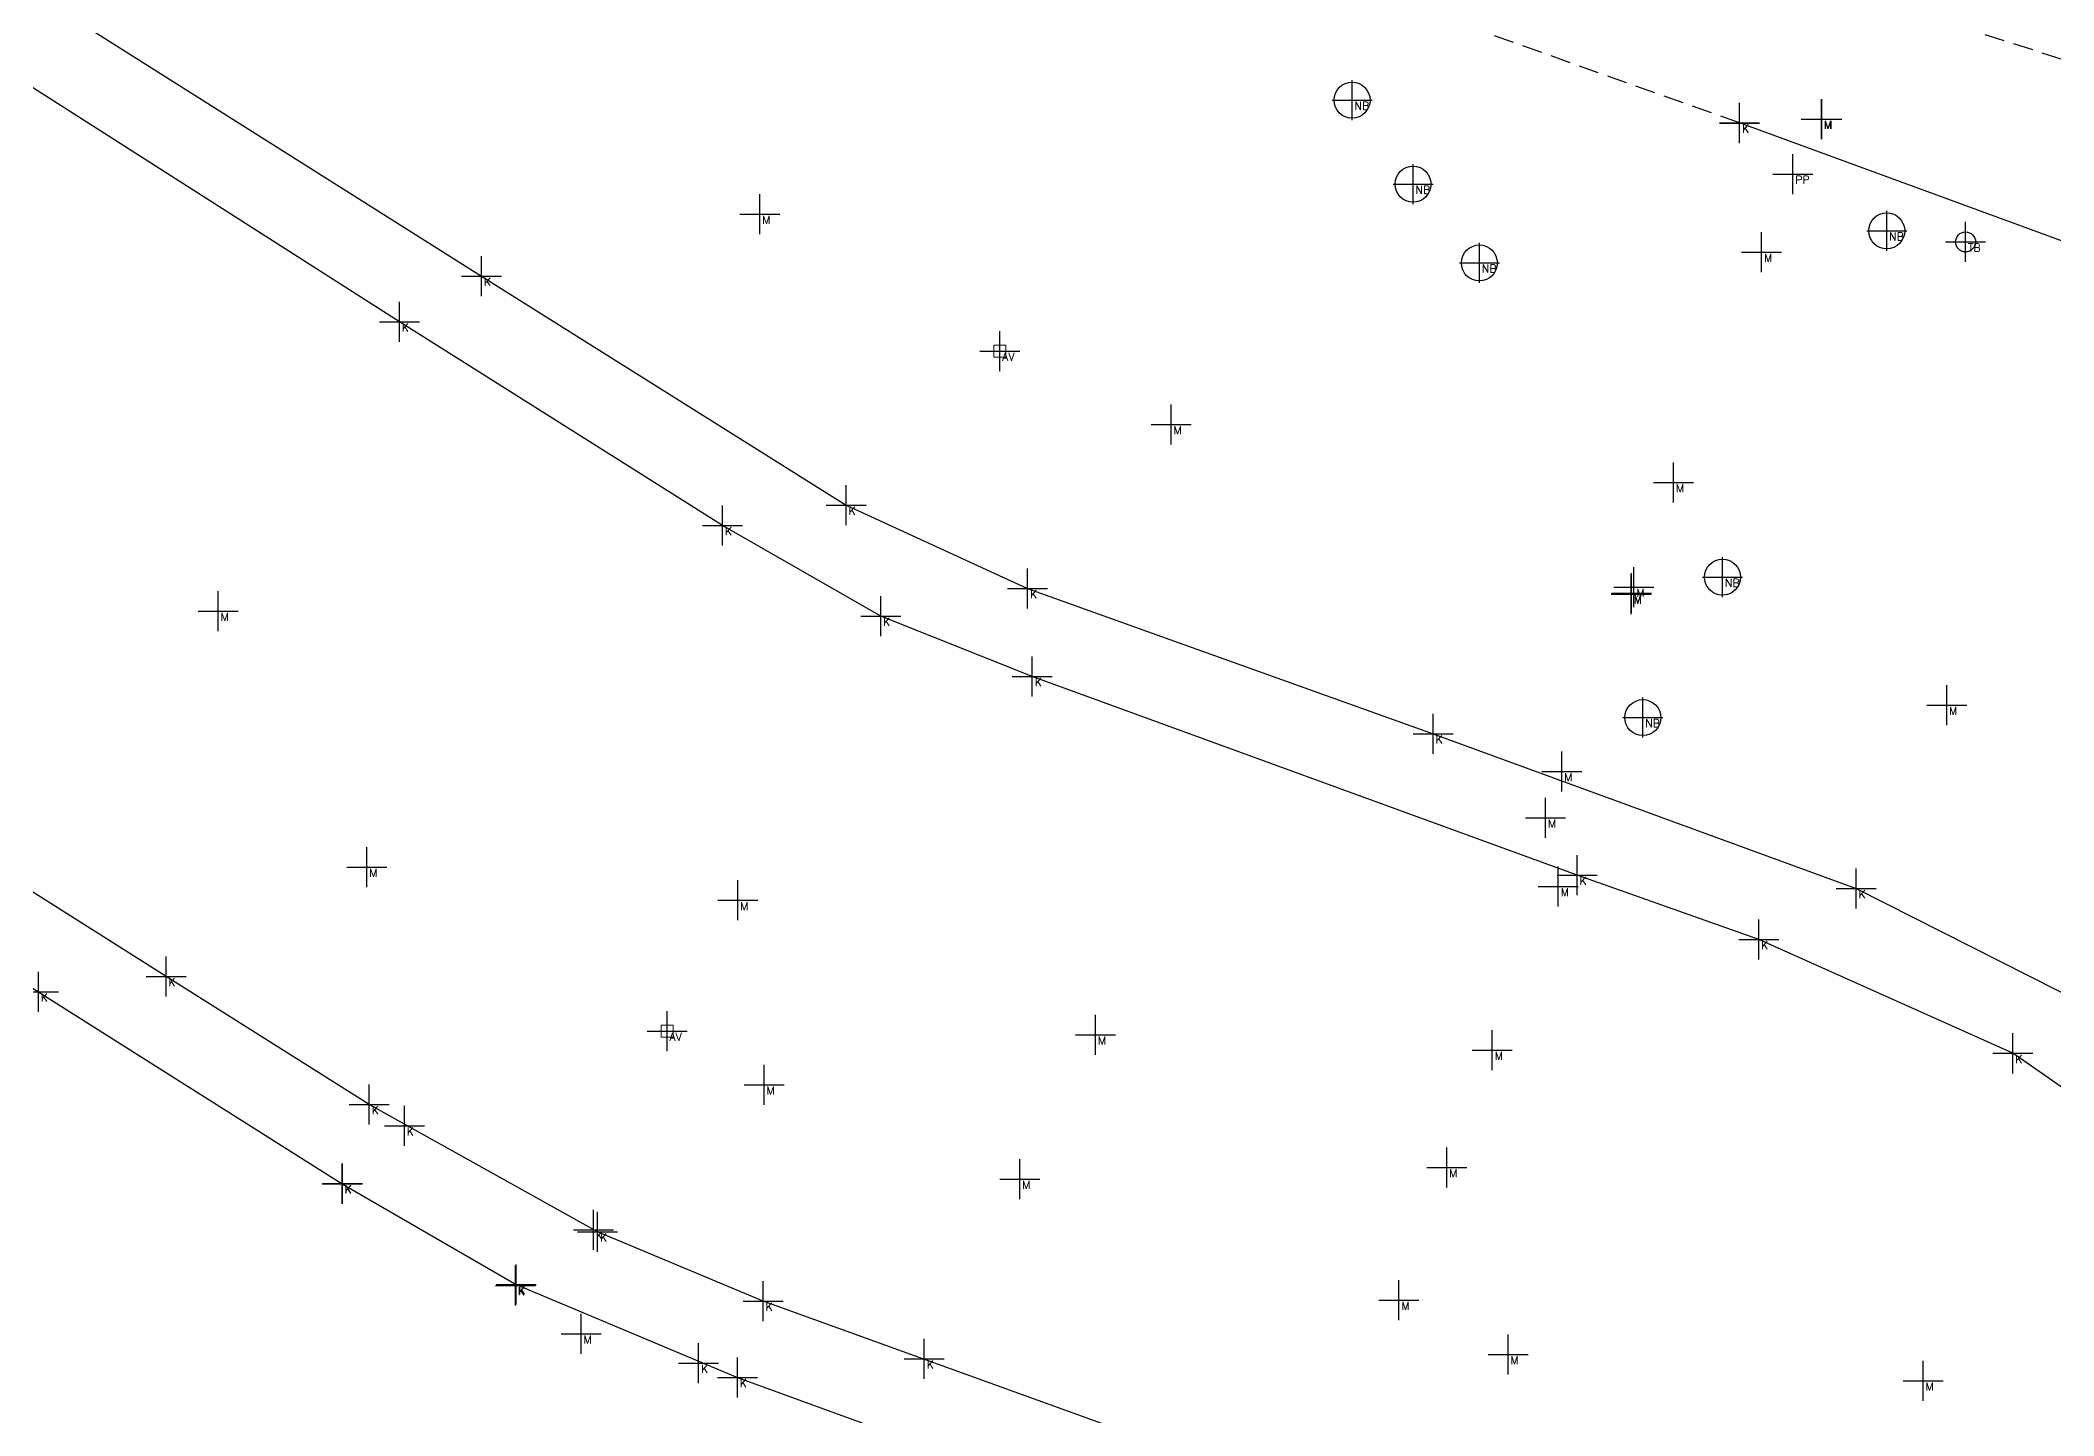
# Model space of a CAD drawing. Header units: metres. Extents: x 113488 to 113987, y 6281306 to 6282136.
# Drawn here: x 113709.4 to 113759.7, y 6281477.9 to 6281512.3 of the extents above; entities that cross this region are included whole.
import ezdxf
from ezdxf.enums import TextEntityAlignment as Align

# ---------------------------------------------------------------- set-up
doc = ezdxf.new("R2010")
doc.units = ezdxf.units.M
doc.header["$PDMODE"] = 2
doc.header["$PDSIZE"] = 0.5
doc.linetypes.add('DASHED', pattern=[0.75, 0.5, -0.25])
doc.linetypes.add('HIDDEN2', pattern=[0.1875, 0.125, -0.0625])
for name, color, linetype in [('M-1MATPKT', 7, 'Continuous'), ('M-2VA', 7, 'Continuous'), ('M-3YTOR', 7, 'Continuous'), ('M-BEF-BRUNNAR-INMÄTT', 7, 'Continuous'), ('M-BEF-VA-V', 4, 'HIDDEN2'), ('M-BEF-VA-V-INMÄTT', 7, 'Continuous'), ('M-BEF-VÄGKANT', 6, 'DASHED'), ('M-BEF-VÄGKANTSTÖD', 1, 'Continuous'), ('M-BRUNNAR', 3, 'Continuous'), ('M-BRUNNSLOCK', 1, 'Continuous'), ('pntdesc', 1, 'Continuous')]:
    doc.layers.add(name, color=color, linetype=linetype)
doc.styles.get("Standard").update_dxf_attribs({"font": 'simplex8.shx'})

# ---------------------------------------------------------------- blocks, each defined once
blk = doc.blocks.new('meas')
at = {"color": 0}
blk.add_point((0, 0), dxfattribs=at)
at = {"layer": 'pntdesc'}
blk.add_attdef('PNTDESC', text='', height=1, dxfattribs=at).set_placement((0.3, -0.21), align=Align.TOP_LEFT)
blk = doc.blocks.new('AV')
at = {"layer": 'M-BEF-VA-V', "linetype": 'Continuous', "lineweight": 0, "flags": 128}
blk.add_lwpolyline([(-0.15, 0.15), (-0.15, -0.15), (0.15, -0.15), (0.15, 0.15)], close=True, dxfattribs=at)
blk = doc.blocks.new('TB')
at = {"layer": 'M-BRUNNAR', "ltscale": 0.1}
blk.add_circle((0, 0), 0.25, dxfattribs=at)
at = {"layer": 'M-BRUNNSLOCK', "ltscale": 0.1}
blk.add_circle((0, 0), 0.25, dxfattribs=at)
blk = doc.blocks.new('NB')
at = {"layer": 'M-BRUNNAR', "ltscale": 0.1}
blk.add_circle((0, 0), 0.45, dxfattribs=at)

msp = doc.modelspace()

# ---------------------------------------------------------------- linework, layer by layer
at = {"layer": 'M-BEF-VÄGKANT'}
for points in [[(113750.13, 6281514.939, 5.754), (113763.634, 6281510.631, 5.526), (113774.416, 6281507.111, 5.402), (113781.112, 6281504.113, 5.392), (113788.632, 6281499.307, 5.39), (113798.199, 6281489.993, 5.505), (113804.198, 6281480.813, 5.704), (113806.346, 6281474.481, 5.885), (113806.345, 6281474.477, 5.882), (113806.28, 6281466.338, 6.15), (113806.283, 6281466.334, 6.145), (113802.893, 6281460.334, 6.232)], [(113751.863, 6281510.219, 5.988), (113739.457, 6281514.629, 5.825)]]:
    msp.add_polyline3d(points, dxfattribs=at)
at = {"layer": 'M-BEF-VÄGKANTSTÖD'}
for points in [[(113707.716, 6281518.907, 5.902), (113710.262, 6281518.706, 5.879), (113707.591, 6281514.488, 5.916), (113720.414, 6281506.393, 5.741), (113729.531, 6281500.664, 5.645), (113734.065, 6281498.577, 5.629), (113744.203, 6281494.947, 5.755), (113754.775, 6281491.077, 5.708), (113761.959, 6281487.451, 5.616), (113767.565, 6281483.322, 5.674), (113782.655, 6281469.409, 5.98), (113786.055, 6281473.057, 5.896), (113786.383, 6281472.759, 5.89)], [(113778.929, 6281463.283, 5.698), (113777.911, 6281464.235, 5.692), (113781.312, 6281467.925, 5.81), (113766.889, 6281481.25, 5.644), (113758.693, 6281486.96, 5.614), (113752.34, 6281489.805, 5.741), (113747.8, 6281491.416, 5.807), (113734.181, 6281496.381, 5.63), (113730.393, 6281497.893, 5.618), (113726.439, 6281500.152, 5.661), (113718.363, 6281505.25, 5.796), (113707.344, 6281512.277, 5.964)], [(113784.005, 6281453.738, 5.828), (113792.871, 6281462.615, 5.918), (113795.269, 6281467.407, 5.967), (113794.411, 6281473.967, 6.029), (113790.187, 6281478.781, 6.036), (113793.56, 6281482.426, 6.128), (113783.037, 6281492.177, 6.004), (113772.882, 6281500.54, 5.844), (113760.248, 6281507.144, 5.957), (113751.863, 6281510.219, 5.988), (113751.863, 6281510.213, 5.989)], [(113770.521, 6281454.712, 5.595), (113757.227, 6281467.109, 5.467), (113753.905, 6281469.925, 5.442), (113746.293, 6281473.975, 5.545), (113741.411, 6281475.725, 5.615), (113737.812, 6281477.026, 5.581), (113727.456, 6281480.767, 5.461), (113723.318, 6281482.497, 5.431), (113717.609, 6281485.678, 5.481), (113712.529, 6281488.879, 5.558), (113701.331, 6281495.962, 5.726)], [(113706.664, 6281490.179, 5.596), (113716.931, 6281483.7, 5.45), (113721.278, 6281481.181, 5.408), (113726.811, 6281478.857, 5.409), (113734.476, 6281476.067, 5.511), (113745.652, 6281472.039, 5.442), (113745.664, 6281472.038, 5.44), (113749.295, 6281470.461, 5.425), (113753.465, 6281467.725, 5.412), (113760.51, 6281461.276, 5.499)]]:
    msp.add_polyline3d(points, dxfattribs=at)

# ---------------------------------------------------------------- block references
at = {"layer": 'M-1MATPKT', "color": 20}
ref = msp.add_blockref('meas', (113753.192, 6281508.94, 6.009), dxfattribs=dict(at, xscale=0.2, yscale=0.2, zscale=0.2))
ref.add_attrib('PNTDESC', 'PP', dxfattribs={"layer": 'pntdesc', "height": 0.2}).set_placement((113753.252, 6281508.898, 6.009), align=Align.TOP_LEFT)
at = {"layer": 'M-2VA', "color": 20}
ref = msp.add_blockref('meas', (113742.175, 6281510.791, 5.786), dxfattribs=dict(at, xscale=0.2, yscale=0.2, zscale=0.2))
ref.add_attrib('PNTDESC', 'NB', dxfattribs={"layer": 'pntdesc', "height": 0.2}).set_placement((113742.235, 6281510.749, 5.786), align=Align.TOP_LEFT)
ref = msp.add_blockref('meas', (113743.699, 6281508.691, 5.778), dxfattribs=dict(at, xscale=0.2, yscale=0.2, zscale=0.2))
ref.add_attrib('PNTDESC', 'NB', dxfattribs={"layer": 'pntdesc', "height": 0.2}).set_placement((113743.759, 6281508.649, 5.778), align=Align.TOP_LEFT)
ref = msp.add_blockref('meas', (113755.539, 6281507.521, 5.964), dxfattribs=dict(at, xscale=0.2, yscale=0.2, zscale=0.2))
ref.add_attrib('PNTDESC', 'NB', dxfattribs={"layer": 'pntdesc', "height": 0.2}).set_placement((113755.599, 6281507.479, 5.964), align=Align.TOP_LEFT)
at = {"layer": 'M-2VA', "color": 50}
ref = msp.add_blockref('meas', (113757.51, 6281507.245, 5.954), dxfattribs=dict(at, xscale=0.2, yscale=0.2, zscale=0.2))
ref.add_attrib('PNTDESC', 'TB', dxfattribs={"layer": 'pntdesc', "height": 0.2}).set_placement((113757.57, 6281507.203, 5.954), align=Align.TOP_LEFT)
at = {"layer": 'M-2VA', "color": 20}
ref = msp.add_blockref('meas', (113745.357, 6281506.719, 5.798), dxfattribs=dict(at, xscale=0.2, yscale=0.2, zscale=0.2))
ref.add_attrib('PNTDESC', 'NB', dxfattribs={"layer": 'pntdesc', "height": 0.2}).set_placement((113745.417, 6281506.677, 5.798), align=Align.TOP_LEFT)
at = {"layer": 'M-2VA', "color": 130}
ref = msp.add_blockref('meas', (113733.369, 6281504.511, 5.573), dxfattribs=dict(at, xscale=0.2, yscale=0.2, zscale=0.2))
ref.add_attrib('PNTDESC', 'AV', dxfattribs={"layer": 'pntdesc', "height": 0.2}).set_placement((113733.429, 6281504.469, 5.573), align=Align.TOP_LEFT)
at = {"layer": 'M-2VA', "color": 20}
ref = msp.add_blockref('meas', (113751.436, 6281498.862, 5.765), dxfattribs=dict(at, xscale=0.2, yscale=0.2, zscale=0.2))
ref.add_attrib('PNTDESC', 'NB', dxfattribs={"layer": 'pntdesc', "height": 0.2}).set_placement((113751.496, 6281498.82, 5.765), align=Align.TOP_LEFT)
ref = msp.add_blockref('meas', (113749.442, 6281495.353, 5.766), dxfattribs=dict(at, xscale=0.2, yscale=0.2, zscale=0.2))
ref.add_attrib('PNTDESC', 'NB', dxfattribs={"layer": 'pntdesc', "height": 0.2}).set_placement((113749.502, 6281495.311, 5.766), align=Align.TOP_LEFT)
at = {"layer": 'M-2VA', "color": 130}
ref = msp.add_blockref('meas', (113725.053, 6281487.514, 5.34), dxfattribs=dict(at, xscale=0.2, yscale=0.2, zscale=0.2))
ref.add_attrib('PNTDESC', 'AV', dxfattribs={"layer": 'pntdesc', "height": 0.2}).set_placement((113725.113, 6281487.472, 5.34), align=Align.TOP_LEFT)
at = {"layer": 'M-3YTOR', "color": 130}
ref = msp.add_blockref('meas', (113751.863, 6281510.219, 5.988), dxfattribs=dict(at, xscale=0.2, yscale=0.2, zscale=0.2))
ref.add_attrib('PNTDESC', 'K', dxfattribs={"layer": 'pntdesc', "height": 0.2}).set_placement((113751.923, 6281510.177, 5.988), align=Align.TOP_LEFT)
ref = msp.add_blockref('meas', (113751.863, 6281510.213, 5.989), dxfattribs=dict(at, xscale=0.2, yscale=0.2, zscale=0.2))
ref.add_attrib('PNTDESC', 'K', dxfattribs={"layer": 'pntdesc', "height": 0.2}).set_placement((113751.923, 6281510.171, 5.989), align=Align.TOP_LEFT)
at = {"layer": 'M-3YTOR', "color": 90}
ref = msp.add_blockref('meas', (113753.905, 6281510.316, 6.067), dxfattribs=dict(at, xscale=0.2, yscale=0.2, zscale=0.2))
ref.add_attrib('PNTDESC', 'M', dxfattribs={"layer": 'pntdesc', "height": 0.2}).set_placement((113753.965, 6281510.274, 6.067), align=Align.TOP_LEFT)
ref = msp.add_blockref('meas', (113753.917, 6281510.315, 6.064), dxfattribs=dict(at, xscale=0.2, yscale=0.2, zscale=0.2))
ref.add_attrib('PNTDESC', 'M', dxfattribs={"layer": 'pntdesc', "height": 0.2}).set_placement((113753.977, 6281510.273, 6.064), align=Align.TOP_LEFT)
ref = msp.add_blockref('meas', (113727.373, 6281507.937, 5.652), dxfattribs=dict(at, xscale=0.2, yscale=0.2, zscale=0.2))
ref.add_attrib('PNTDESC', 'M', dxfattribs={"layer": 'pntdesc', "height": 0.2}).set_placement((113727.433, 6281507.895, 5.652), align=Align.TOP_LEFT)
ref = msp.add_blockref('meas', (113752.411, 6281506.986, 5.936), dxfattribs=dict(at, xscale=0.2, yscale=0.2, zscale=0.2))
ref.add_attrib('PNTDESC', 'M', dxfattribs={"layer": 'pntdesc', "height": 0.2}).set_placement((113752.471, 6281506.944, 5.936), align=Align.TOP_LEFT)
ref = msp.add_blockref('meas', (113752.413, 6281506.991, 5.934), dxfattribs=dict(at, xscale=0.2, yscale=0.2, zscale=0.2))
ref.add_attrib('PNTDESC', 'M', dxfattribs={"layer": 'pntdesc', "height": 0.2}).set_placement((113752.473, 6281506.949, 5.934), align=Align.TOP_LEFT)
at = {"layer": 'M-3YTOR', "color": 130}
ref = msp.add_blockref('meas', (113720.414, 6281506.393, 5.741), dxfattribs=dict(at, xscale=0.2, yscale=0.2, zscale=0.2))
ref.add_attrib('PNTDESC', 'K', dxfattribs={"layer": 'pntdesc', "height": 0.2}).set_placement((113720.474, 6281506.351, 5.741), align=Align.TOP_LEFT)
ref = msp.add_blockref('meas', (113718.363, 6281505.25, 5.796), dxfattribs=dict(at, xscale=0.2, yscale=0.2, zscale=0.2))
ref.add_attrib('PNTDESC', 'K', dxfattribs={"layer": 'pntdesc', "height": 0.2}).set_placement((113718.423, 6281505.208, 5.796), align=Align.TOP_LEFT)
at = {"layer": 'M-3YTOR', "color": 90}
ref = msp.add_blockref('meas', (113737.653, 6281502.679, 5.617), dxfattribs=dict(at, xscale=0.2, yscale=0.2, zscale=0.2))
ref.add_attrib('PNTDESC', 'M', dxfattribs={"layer": 'pntdesc', "height": 0.2}).set_placement((113737.713, 6281502.637, 5.617), align=Align.TOP_LEFT)
ref = msp.add_blockref('meas', (113750.21, 6281501.231, 5.801), dxfattribs=dict(at, xscale=0.2, yscale=0.2, zscale=0.2))
ref.add_attrib('PNTDESC', 'M', dxfattribs={"layer": 'pntdesc', "height": 0.2}).set_placement((113750.27, 6281501.189, 5.801), align=Align.TOP_LEFT)
at = {"layer": 'M-3YTOR', "color": 130}
ref = msp.add_blockref('meas', (113729.531, 6281500.664, 5.645), dxfattribs=dict(at, xscale=0.2, yscale=0.2, zscale=0.2))
ref.add_attrib('PNTDESC', 'K', dxfattribs={"layer": 'pntdesc', "height": 0.2}).set_placement((113729.591, 6281500.622, 5.645), align=Align.TOP_LEFT)
ref = msp.add_blockref('meas', (113726.439, 6281500.152, 5.661), dxfattribs=dict(at, xscale=0.2, yscale=0.2, zscale=0.2))
ref.add_attrib('PNTDESC', 'K', dxfattribs={"layer": 'pntdesc', "height": 0.2}).set_placement((113726.499, 6281500.11, 5.661), align=Align.TOP_LEFT)
at = {"layer": 'M-3YTOR', "color": 90}
ref = msp.add_blockref('meas', (113749.221, 6281498.618, 5.737), dxfattribs=dict(at, xscale=0.2, yscale=0.2, zscale=0.2))
ref.add_attrib('PNTDESC', 'M', dxfattribs={"layer": 'pntdesc', "height": 0.2}).set_placement((113749.281, 6281498.576, 5.737), align=Align.TOP_LEFT)
at = {"layer": 'M-3YTOR', "color": 130}
ref = msp.add_blockref('meas', (113734.065, 6281498.577, 5.629), dxfattribs=dict(at, xscale=0.2, yscale=0.2, zscale=0.2))
ref.add_attrib('PNTDESC', 'K', dxfattribs={"layer": 'pntdesc', "height": 0.2}).set_placement((113734.125, 6281498.535, 5.629), align=Align.TOP_LEFT)
at = {"layer": 'M-3YTOR', "color": 90}
ref = msp.add_blockref('meas', (113749.155, 6281498.443, 5.744), dxfattribs=dict(at, xscale=0.2, yscale=0.2, zscale=0.2))
ref.add_attrib('PNTDESC', 'M', dxfattribs={"layer": 'pntdesc', "height": 0.2}).set_placement((113749.215, 6281498.401, 5.744), align=Align.TOP_LEFT)
ref = msp.add_blockref('meas', (113749.157, 6281498.462, 5.746), dxfattribs=dict(at, xscale=0.2, yscale=0.2, zscale=0.2))
ref.add_attrib('PNTDESC', 'M', dxfattribs={"layer": 'pntdesc', "height": 0.2}).set_placement((113749.217, 6281498.42, 5.746), align=Align.TOP_LEFT)
ref = msp.add_blockref('meas', (113713.833, 6281498.012, 5.586), dxfattribs=dict(at, xscale=0.2, yscale=0.2, zscale=0.2))
ref.add_attrib('PNTDESC', 'M', dxfattribs={"layer": 'pntdesc', "height": 0.2}).set_placement((113713.893, 6281497.97, 5.586), align=Align.TOP_LEFT)
at = {"layer": 'M-3YTOR', "color": 130}
ref = msp.add_blockref('meas', (113730.393, 6281497.893, 5.618), dxfattribs=dict(at, xscale=0.2, yscale=0.2, zscale=0.2))
ref.add_attrib('PNTDESC', 'K', dxfattribs={"layer": 'pntdesc', "height": 0.2}).set_placement((113730.453, 6281497.851, 5.618), align=Align.TOP_LEFT)
ref = msp.add_blockref('meas', (113734.181, 6281496.381, 5.63), dxfattribs=dict(at, xscale=0.2, yscale=0.2, zscale=0.2))
ref.add_attrib('PNTDESC', 'K', dxfattribs={"layer": 'pntdesc', "height": 0.2}).set_placement((113734.241, 6281496.339, 5.63), align=Align.TOP_LEFT)
at = {"layer": 'M-3YTOR', "color": 90}
ref = msp.add_blockref('meas', (113757.038, 6281495.668, 5.663), dxfattribs=dict(at, xscale=0.2, yscale=0.2, zscale=0.2))
ref.add_attrib('PNTDESC', 'M', dxfattribs={"layer": 'pntdesc', "height": 0.2}).set_placement((113757.098, 6281495.626, 5.663), align=Align.TOP_LEFT)
at = {"layer": 'M-3YTOR', "color": 130}
ref = msp.add_blockref('meas', (113744.203, 6281494.947, 5.755), dxfattribs=dict(at, xscale=0.2, yscale=0.2, zscale=0.2))
ref.add_attrib('PNTDESC', 'K', dxfattribs={"layer": 'pntdesc', "height": 0.2}).set_placement((113744.263, 6281494.905, 5.755), align=Align.TOP_LEFT)
at = {"layer": 'M-3YTOR', "color": 90}
ref = msp.add_blockref('meas', (113747.418, 6281494.002, 5.8), dxfattribs=dict(at, xscale=0.2, yscale=0.2, zscale=0.2))
ref.add_attrib('PNTDESC', 'M', dxfattribs={"layer": 'pntdesc', "height": 0.2}).set_placement((113747.478, 6281493.96, 5.8), align=Align.TOP_LEFT)
ref = msp.add_blockref('meas', (113747.01, 6281492.846, 5.828), dxfattribs=dict(at, xscale=0.2, yscale=0.2, zscale=0.2))
ref.add_attrib('PNTDESC', 'M', dxfattribs={"layer": 'pntdesc', "height": 0.2}).set_placement((113747.07, 6281492.804, 5.828), align=Align.TOP_LEFT)
ref = msp.add_blockref('meas', (113717.549, 6281491.614, 5.454), dxfattribs=dict(at, xscale=0.2, yscale=0.2, zscale=0.2))
ref.add_attrib('PNTDESC', 'M', dxfattribs={"layer": 'pntdesc', "height": 0.2}).set_placement((113717.609, 6281491.572, 5.454), align=Align.TOP_LEFT)
ref = msp.add_blockref('meas', (113747.329, 6281491.13, 5.78), dxfattribs=dict(at, xscale=0.2, yscale=0.2, zscale=0.2))
ref.add_attrib('PNTDESC', 'M', dxfattribs={"layer": 'pntdesc', "height": 0.2}).set_placement((113747.389, 6281491.088, 5.78), align=Align.TOP_LEFT)
at = {"layer": 'M-3YTOR', "color": 130}
ref = msp.add_blockref('meas', (113747.8, 6281491.416, 5.807), dxfattribs=dict(at, xscale=0.2, yscale=0.2, zscale=0.2))
ref.add_attrib('PNTDESC', 'K', dxfattribs={"layer": 'pntdesc', "height": 0.2}).set_placement((113747.86, 6281491.374, 5.807), align=Align.TOP_LEFT)
ref = msp.add_blockref('meas', (113754.775, 6281491.077, 5.708), dxfattribs=dict(at, xscale=0.2, yscale=0.2, zscale=0.2))
ref.add_attrib('PNTDESC', 'K', dxfattribs={"layer": 'pntdesc', "height": 0.2}).set_placement((113754.835, 6281491.035, 5.708), align=Align.TOP_LEFT)
at = {"layer": 'M-3YTOR', "color": 90}
ref = msp.add_blockref('meas', (113726.821, 6281490.785, 5.435), dxfattribs=dict(at, xscale=0.2, yscale=0.2, zscale=0.2))
ref.add_attrib('PNTDESC', 'M', dxfattribs={"layer": 'pntdesc', "height": 0.2}).set_placement((113726.881, 6281490.743, 5.435), align=Align.TOP_LEFT)
at = {"layer": 'M-3YTOR', "color": 130}
ref = msp.add_blockref('meas', (113752.34, 6281489.805, 5.741), dxfattribs=dict(at, xscale=0.2, yscale=0.2, zscale=0.2))
ref.add_attrib('PNTDESC', 'K', dxfattribs={"layer": 'pntdesc', "height": 0.2}).set_placement((113752.4, 6281489.763, 5.741), align=Align.TOP_LEFT)
ref = msp.add_blockref('meas', (113712.529, 6281488.879, 5.558), dxfattribs=dict(at, xscale=0.2, yscale=0.2, zscale=0.2))
ref.add_attrib('PNTDESC', 'K', dxfattribs={"layer": 'pntdesc', "height": 0.2}).set_placement((113712.589, 6281488.837, 5.558), align=Align.TOP_LEFT)
ref = msp.add_blockref('meas', (113709.338, 6281488.495, 5.568), dxfattribs=dict(at, xscale=0.2, yscale=0.2, zscale=0.2))
ref.add_attrib('PNTDESC', 'K', dxfattribs={"layer": 'pntdesc', "height": 0.2}).set_placement((113709.398, 6281488.453, 5.568), align=Align.TOP_LEFT)
at = {"layer": 'M-3YTOR', "color": 90}
ref = msp.add_blockref('meas', (113735.763, 6281487.419, 5.512), dxfattribs=dict(at, xscale=0.2, yscale=0.2, zscale=0.2))
ref.add_attrib('PNTDESC', 'M', dxfattribs={"layer": 'pntdesc', "height": 0.2}).set_placement((113735.823, 6281487.377, 5.512), align=Align.TOP_LEFT)
ref = msp.add_blockref('meas', (113745.679, 6281487.039, 5.693), dxfattribs=dict(at, xscale=0.2, yscale=0.2, zscale=0.2))
ref.add_attrib('PNTDESC', 'M', dxfattribs={"layer": 'pntdesc', "height": 0.2}).set_placement((113745.739, 6281486.997, 5.693), align=Align.TOP_LEFT)
at = {"layer": 'M-3YTOR', "color": 130}
ref = msp.add_blockref('meas', (113758.693, 6281486.96, 5.614), dxfattribs=dict(at, xscale=0.2, yscale=0.2, zscale=0.2))
ref.add_attrib('PNTDESC', 'K', dxfattribs={"layer": 'pntdesc', "height": 0.2}).set_placement((113758.753, 6281486.918, 5.614), align=Align.TOP_LEFT)
at = {"layer": 'M-3YTOR', "color": 90}
ref = msp.add_blockref('meas', (113727.479, 6281486.176, 5.384), dxfattribs=dict(at, xscale=0.2, yscale=0.2, zscale=0.2))
ref.add_attrib('PNTDESC', 'M', dxfattribs={"layer": 'pntdesc', "height": 0.2}).set_placement((113727.539, 6281486.134, 5.384), align=Align.TOP_LEFT)
at = {"layer": 'M-3YTOR', "color": 130}
ref = msp.add_blockref('meas', (113717.609, 6281485.678, 5.481), dxfattribs=dict(at, xscale=0.2, yscale=0.2, zscale=0.2))
ref.add_attrib('PNTDESC', 'K', dxfattribs={"layer": 'pntdesc', "height": 0.2}).set_placement((113717.669, 6281485.636, 5.481), align=Align.TOP_LEFT)
ref = msp.add_blockref('meas', (113718.486, 6281485.149, 5.469), dxfattribs=dict(at, xscale=0.2, yscale=0.2, zscale=0.2))
ref.add_attrib('PNTDESC', 'K', dxfattribs={"layer": 'pntdesc', "height": 0.2}).set_placement((113718.546, 6281485.107, 5.469), align=Align.TOP_LEFT)
at = {"layer": 'M-3YTOR', "color": 90}
ref = msp.add_blockref('meas', (113744.543, 6281484.103, 5.64), dxfattribs=dict(at, xscale=0.2, yscale=0.2, zscale=0.2))
ref.add_attrib('PNTDESC', 'M', dxfattribs={"layer": 'pntdesc', "height": 0.2}).set_placement((113744.603, 6281484.061, 5.64), align=Align.TOP_LEFT)
at = {"layer": 'M-3YTOR', "color": 130}
ref = msp.add_blockref('meas', (113716.931, 6281483.7, 5.45), dxfattribs=dict(at, xscale=0.2, yscale=0.2, zscale=0.2))
ref.add_attrib('PNTDESC', 'K', dxfattribs={"layer": 'pntdesc', "height": 0.2}).set_placement((113716.991, 6281483.658, 5.45), align=Align.TOP_LEFT)
ref = msp.add_blockref('meas', (113716.938, 6281483.706, 5.465), dxfattribs=dict(at, xscale=0.2, yscale=0.2, zscale=0.2))
ref.add_attrib('PNTDESC', 'K', dxfattribs={"layer": 'pntdesc', "height": 0.2}).set_placement((113716.998, 6281483.664, 5.465), align=Align.TOP_LEFT)
at = {"layer": 'M-3YTOR', "color": 90}
ref = msp.add_blockref('meas', (113733.869, 6281483.815, 5.452), dxfattribs=dict(at, xscale=0.2, yscale=0.2, zscale=0.2))
ref.add_attrib('PNTDESC', 'M', dxfattribs={"layer": 'pntdesc', "height": 0.2}).set_placement((113733.929, 6281483.773, 5.452), align=Align.TOP_LEFT)
at = {"layer": 'M-3YTOR', "color": 130}
ref = msp.add_blockref('meas', (113723.212, 6281482.55, 5.426), dxfattribs=dict(at, xscale=0.2, yscale=0.2, zscale=0.2))
ref.add_attrib('PNTDESC', 'K', dxfattribs={"layer": 'pntdesc', "height": 0.2}).set_placement((113723.272, 6281482.508, 5.426), align=Align.TOP_LEFT)
ref = msp.add_blockref('meas', (113723.318, 6281482.497, 5.431), dxfattribs=dict(at, xscale=0.2, yscale=0.2, zscale=0.2))
ref.add_attrib('PNTDESC', 'K', dxfattribs={"layer": 'pntdesc', "height": 0.2}).set_placement((113723.378, 6281482.455, 5.431), align=Align.TOP_LEFT)
ref = msp.add_blockref('meas', (113721.261, 6281481.153, 5.412), dxfattribs=dict(at, xscale=0.2, yscale=0.2, zscale=0.2))
ref.add_attrib('PNTDESC', 'K', dxfattribs={"layer": 'pntdesc', "height": 0.2}).set_placement((113721.321, 6281481.111, 5.412), align=Align.TOP_LEFT)
ref = msp.add_blockref('meas', (113721.265, 6281481.156, 5.414), dxfattribs=dict(at, xscale=0.2, yscale=0.2, zscale=0.2))
ref.add_attrib('PNTDESC', 'K', dxfattribs={"layer": 'pntdesc', "height": 0.2}).set_placement((113721.325, 6281481.114, 5.414), align=Align.TOP_LEFT)
ref = msp.add_blockref('meas', (113721.278, 6281481.181, 5.408), dxfattribs=dict(at, xscale=0.2, yscale=0.2, zscale=0.2))
ref.add_attrib('PNTDESC', 'K', dxfattribs={"layer": 'pntdesc', "height": 0.2}).set_placement((113721.338, 6281481.139, 5.408), align=Align.TOP_LEFT)
ref = msp.add_blockref('meas', (113727.456, 6281480.767, 5.461), dxfattribs=dict(at, xscale=0.2, yscale=0.2, zscale=0.2))
ref.add_attrib('PNTDESC', 'K', dxfattribs={"layer": 'pntdesc', "height": 0.2}).set_placement((113727.516, 6281480.725, 5.461), align=Align.TOP_LEFT)
at = {"layer": 'M-3YTOR', "color": 90}
ref = msp.add_blockref('meas', (113743.347, 6281480.792, 5.56), dxfattribs=dict(at, xscale=0.2, yscale=0.2, zscale=0.2))
ref.add_attrib('PNTDESC', 'M', dxfattribs={"layer": 'pntdesc', "height": 0.2}).set_placement((113743.407, 6281480.75, 5.56), align=Align.TOP_LEFT)
ref = msp.add_blockref('meas', (113722.904, 6281479.944, 5.394), dxfattribs=dict(at, xscale=0.2, yscale=0.2, zscale=0.2))
ref.add_attrib('PNTDESC', 'M', dxfattribs={"layer": 'pntdesc', "height": 0.2}).set_placement((113722.964, 6281479.902, 5.394), align=Align.TOP_LEFT)
at = {"layer": 'M-3YTOR', "color": 130}
ref = msp.add_blockref('meas', (113725.841, 6281479.217, 5.415), dxfattribs=dict(at, xscale=0.2, yscale=0.2, zscale=0.2))
ref.add_attrib('PNTDESC', 'K', dxfattribs={"layer": 'pntdesc', "height": 0.2}).set_placement((113725.901, 6281479.175, 5.415), align=Align.TOP_LEFT)
ref = msp.add_blockref('meas', (113731.482, 6281479.326, 5.501), dxfattribs=dict(at, xscale=0.2, yscale=0.2, zscale=0.2))
ref.add_attrib('PNTDESC', 'K', dxfattribs={"layer": 'pntdesc', "height": 0.2}).set_placement((113731.542, 6281479.284, 5.501), align=Align.TOP_LEFT)
at = {"layer": 'M-3YTOR', "color": 90}
ref = msp.add_blockref('meas', (113746.074, 6281479.43, 5.519), dxfattribs=dict(at, xscale=0.2, yscale=0.2, zscale=0.2))
ref.add_attrib('PNTDESC', 'M', dxfattribs={"layer": 'pntdesc', "height": 0.2}).set_placement((113746.134, 6281479.388, 5.519), align=Align.TOP_LEFT)
at = {"layer": 'M-3YTOR', "color": 130}
ref = msp.add_blockref('meas', (113726.811, 6281478.857, 5.409), dxfattribs=dict(at, xscale=0.2, yscale=0.2, zscale=0.2))
ref.add_attrib('PNTDESC', 'K', dxfattribs={"layer": 'pntdesc', "height": 0.2}).set_placement((113726.871, 6281478.815, 5.409), align=Align.TOP_LEFT)
at = {"layer": 'M-3YTOR', "color": 90}
ref = msp.add_blockref('meas', (113756.45, 6281478.774, 5.406), dxfattribs=dict(at, xscale=0.2, yscale=0.2, zscale=0.2))
ref.add_attrib('PNTDESC', 'M', dxfattribs={"layer": 'pntdesc', "height": 0.2}).set_placement((113756.51, 6281478.732, 5.406), align=Align.TOP_LEFT)
at = {"layer": 'M-BEF-BRUNNAR-INMÄTT'}
for name, p in [('NB', (113742.175, 6281510.791, 5.786)), ('NB', (113743.699, 6281508.691, 5.778)), ('NB', (113755.539, 6281507.521, 5.964)), ('NB', (113745.357, 6281506.719, 5.798)), ('TB', (113757.51, 6281507.245, 5.954)), ('NB', (113751.436, 6281498.862, 5.765)), ('NB', (113749.442, 6281495.353, 5.766))]:
    msp.add_blockref(name, p, dxfattribs=at)
at = {"layer": 'M-BEF-VA-V-INMÄTT'}
for p in [(113733.369, 6281504.511, 5.573), (113725.053, 6281487.514, 5.34)]:
    msp.add_blockref('AV', p, dxfattribs=at)

doc.saveas('drawing.dxf')
